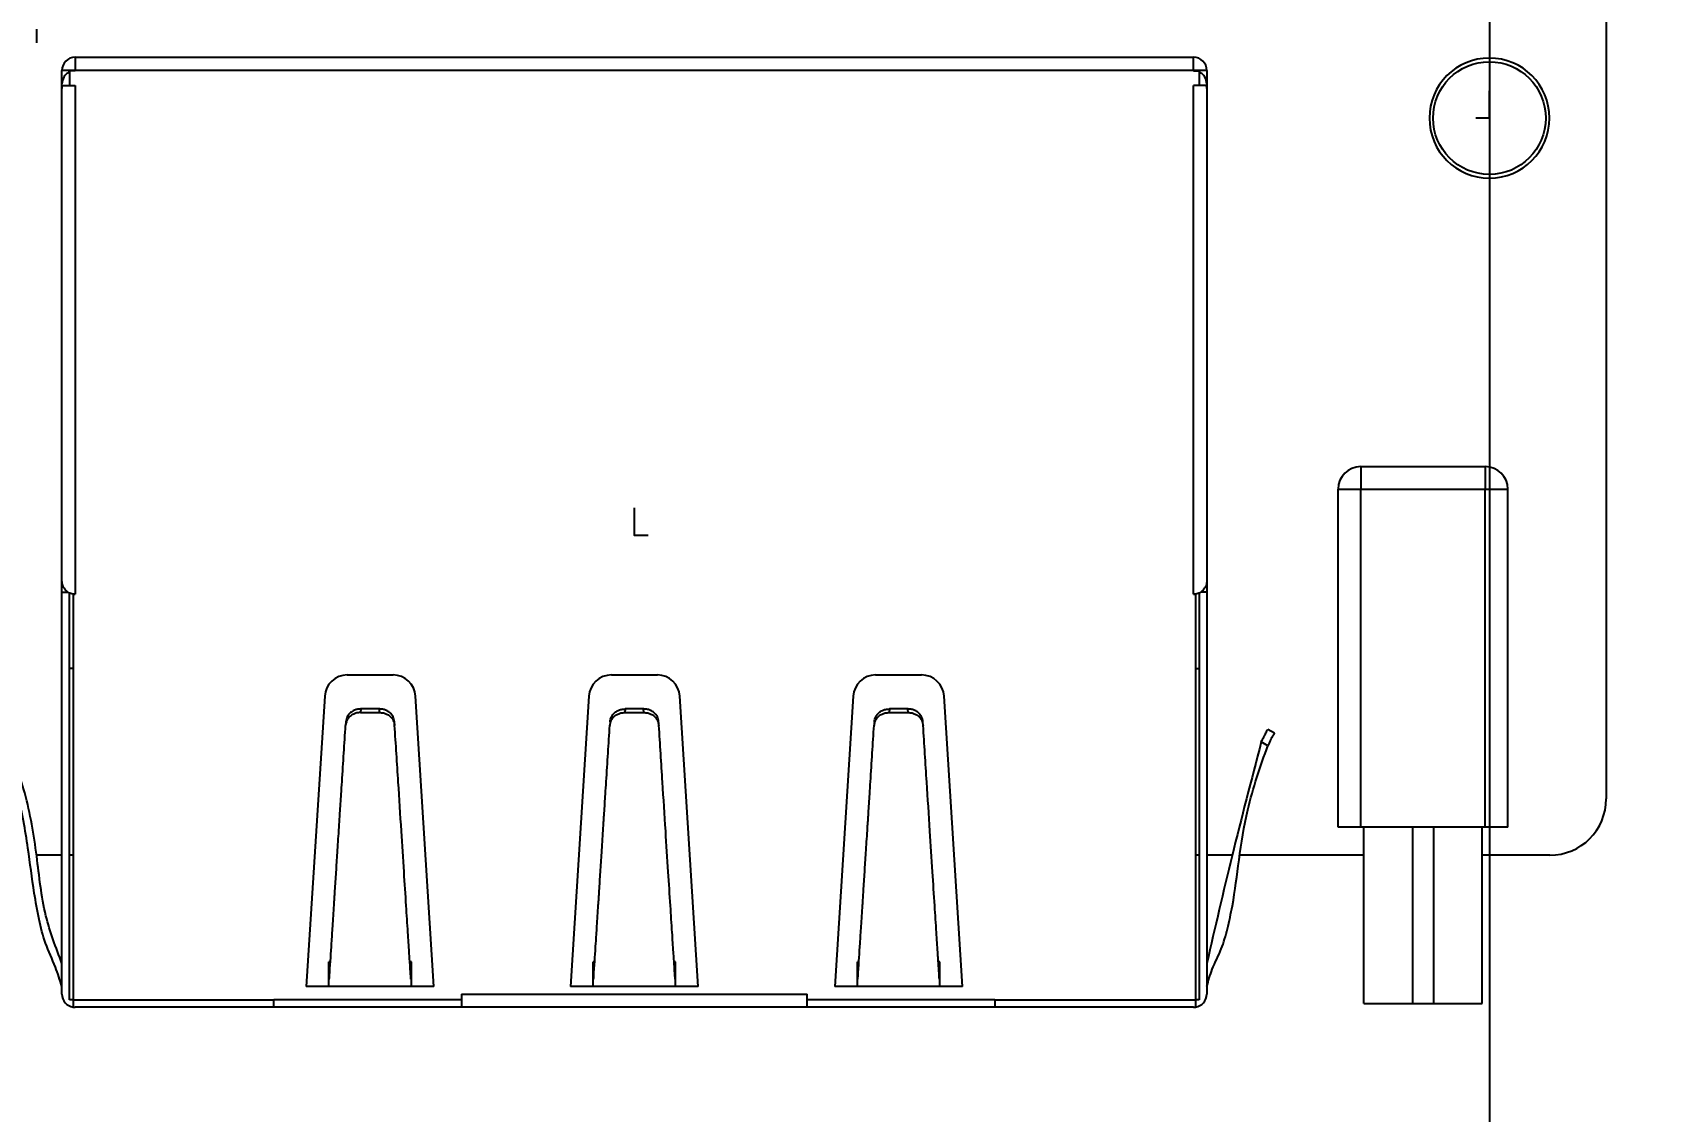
# Model space of a CAD drawing. Extents: x -34 to 51106, y -14166 to 1700.
# Drawn here: x 487.47 to 531.02, y 37.43 to 66.16 of the extents above; entities that cross this region are included whole.
import ezdxf

# ---------------------------------------------------------------- set-up
doc = ezdxf.new("R2010")
doc.units = 0
doc.layers.get('0').update_dxf_attribs({"linetype": 'CONTINUOUS'})
doc.layers.get('DEFPOINTS').update_dxf_attribs({"linetype": 'CONTINUOUS'})
doc.layers.add('РАЗМЕРЫ', color=2, linetype='CONTINUOUS')
doc.styles.add('ARIAL', font='arial.ttf', dxfattribs={"height": 3})
doc.dimstyles.new('BASA', dxfattribs={"dimtxt": 3, "dimasz": 3, "dimexe": 1.25, "dimexo": 0, "dimgap": 0, "dimtad": 0, "dimjust": 4, "dimtoh": 1, "dimdec": 1, "dimtxsty": 'ARIAL', "dimblk1": 'DOTSMALL', "dimblk2": 'OPEN', "dimsah": 1, "dimcen": 2.5, "dimclrd": 256, "dimclre": 256, "dimclrt": 256, "dimazin": 3, "dimtfac": 1, "dimtdec": 1, "dimtmove": 0, "dimatfit": 3})

# ---------------------------------------------------------------- blocks, each defined once
blk = doc.blocks.new('_DOTSMALL')
at = {"color": 0, "linetype": 'BYBLOCK', "const_width": 0.5}
blk.add_lwpolyline([(-0.0625, 0, 1), (0.0625, 0, 1)], format="xyb", close=True, dxfattribs=at)
blk = doc.blocks.new('_OPEN')
at = {"color": 0, "linetype": 'BYBLOCK'}
for p, q in [((-1, 0.167), (0, 0)), ((-1, -0.167), (0, 0)), ((0, 0), (-1, 0))]:
    blk.add_line(p, q, dxfattribs=at)
blk = doc.blocks.new('*D303')
at = {"layer": 'DEFPOINTS', "color": 0}
for p in [(526.284, 113.093), (273.284, 25.089), (526.284, -22.397)]:
    blk.add_point(p, dxfattribs=at)
at = {"layer": 'РАЗМЕРЫ'}
for p, q in [((526.284, 113.093), (526.284, -23.647)), ((273.284, 25.089), (273.284, -23.647)), ((273.284, -22.397), (523.284, -22.397))]:
    blk.add_line(p, q, dxfattribs=at)
at = {"layer": 'РАЗМЕРЫ', "xscale": 3, "yscale": 3, "zscale": 3, "rotation": 180}
blk.add_blockref('_DOTSMALL', (273.284, -22.397), dxfattribs=at)
at = {"layer": 'РАЗМЕРЫ', "xscale": 3, "yscale": 3, "zscale": 3}
blk.add_blockref('_OPEN', (526.284, -22.397), dxfattribs=at)
at = {"layer": 'РАЗМЕРЫ', "insert": (526.284, -31.034), "char_height": 3, "attachment_point": 5, "rotation": 90, "style": 'ARIAL'}
blk.add_mtext('253±0,2', dxfattribs=at)
blk = doc.blocks.new('*D301')
at = {"layer": 'DEFPOINTS', "color": 0}
for p in [(548.284, 191.056), (273.284, 25.089), (548.284, -22.397)]:
    blk.add_point(p, dxfattribs=at)
at = {"layer": 'РАЗМЕРЫ'}
for p, q in [((548.284, 191.056), (548.284, -23.647)), ((273.284, 25.089), (273.284, -23.647)), ((273.284, -22.397), (545.284, -22.397))]:
    blk.add_line(p, q, dxfattribs=at)
at = {"layer": 'РАЗМЕРЫ', "xscale": 3, "yscale": 3, "zscale": 3, "rotation": 180}
blk.add_blockref('_DOTSMALL', (273.284, -22.397), dxfattribs=at)
at = {"layer": 'РАЗМЕРЫ', "xscale": 3, "yscale": 3, "zscale": 3}
blk.add_blockref('_OPEN', (548.284, -22.397), dxfattribs=at)
at = {"layer": 'РАЗМЕРЫ', "insert": (548.284, -31.034), "char_height": 3, "attachment_point": 5, "rotation": 90, "style": 'ARIAL'}
blk.add_mtext('275±0,2', dxfattribs=at)
blk = doc.blocks.new('*D308')
at = {"layer": 'DEFPOINTS', "color": 0}
for p in [(526.284, 113.093), (565.307, 113.093), (543.284, 15.089)]:
    blk.add_point(p, dxfattribs=at)
at = {"layer": 'РАЗМЕРЫ'}
for p, q in [((526.284, 113.093), (566.557, 113.093)), ((565.307, 15.089), (565.307, 110.093)), ((543.284, 15.089), (566.557, 15.089))]:
    blk.add_line(p, q, dxfattribs=at)
at = {"layer": 'РАЗМЕРЫ', "xscale": 3, "yscale": 3, "zscale": 3}
for name, p, rotation in [('_OPEN', (565.307, 113.093), 90), ('_DOTSMALL', (565.307, 15.089), 270)]:
    blk.add_blockref(name, p, dxfattribs=dict(at, rotation=rotation))
at = {"layer": 'РАЗМЕРЫ', "insert": (572.753, 113.093), "char_height": 3, "attachment_point": 5, "style": 'ARIAL'}
blk.add_mtext('98±0,2', dxfattribs=at)

msp = doc.modelspace()

# ---------------------------------------------------------------- linework, layer by layer
for p, q in [((529.3941, 117.7509), (529.3941, 45.7509)), ((487.5741, 66.2509), (487.5741, 65.8861)), ((488.6041, 65.5009), (488.6041, 65.1509)), ((488.6041, 65.5009), (518.4041, 65.5009)), ((518.4041, 65.1509), (518.4041, 65.5009)), ((488.2541, 64.7923), (488.2541, 65.1509)), ((488.6041, 65.1509), (488.2541, 65.1509)), ((488.4541, 65.1423), (488.4541, 64.7509)), ((488.6041, 65.1423), (488.4541, 65.1423)), ((488.6041, 65.1509), (488.6041, 65.1423)), ((518.4041, 65.1509), (488.6041, 65.1509)), ((518.4041, 65.1423), (518.4041, 65.1509)), ((518.7541, 65.1509), (518.4041, 65.1509)), ((518.4041, 65.1423), (518.5541, 65.1423)), ((518.5541, 65.1423), (518.5541, 64.7509)), ((518.7541, 65.1509), (518.7541, 64.7923)), ((488.2541, 64.6509), (488.2541, 64.7923)), ((488.2541, 64.6509), (488.2687, 64.7509)), ((488.2541, 51.5509), (488.2541, 64.6509)), ((488.2687, 64.7509), (488.4541, 64.7509)), ((488.4541, 64.7509), (488.6041, 64.7509)), ((488.6041, 64.7509), (488.6041, 51.2009)), ((518.4041, 51.2009), (518.4041, 64.7509)), ((518.5541, 64.7509), (518.4041, 64.7509)), ((518.7395, 64.7509), (518.5541, 64.7509)), ((518.7395, 64.7509), (518.7541, 64.6509)), ((518.7541, 64.7923), (518.7541, 64.6509)), ((518.7541, 64.6509), (518.7541, 51.5509)), ((526.2841, 63.8809), (526.2841, 64.6103)), ((526.2841, 63.8809), (525.9194, 63.8809)), ((522.8541, 54.6009), (526.1741, 54.6009)), ((522.8541, 54.6009), (522.8541, 54.0009)), ((526.1741, 54.6009), (526.1741, 54.0009)), ((522.2541, 54.0009), (522.8541, 54.0009)), ((522.2541, 45.0009), (522.2541, 54.0009)), ((522.8541, 54.0009), (526.1741, 54.0009)), ((522.8541, 45.0009), (522.8541, 54.0009)), ((526.1741, 54.0009), (526.7741, 54.0009)), ((526.1741, 45.0009), (526.1741, 54.0009)), ((526.7741, 45.0009), (526.7741, 54.0009)), ((503.5041, 52.7759), (503.5041, 53.5053)), ((503.5041, 52.7759), (503.8688, 52.7759)), ((488.2541, 51.2594), (488.2541, 51.5509)), ((518.7541, 51.5509), (518.7541, 51.2594)), ((488.2541, 40.5509), (488.2541, 51.2594)), ((488.2541, 51.2594), (488.4153, 51.2594)), ((488.4541, 40.4009), (488.4541, 51.2594)), ((488.5541, 51.2045), (488.5541, 51.2009)), ((488.5541, 51.2009), (488.6041, 51.2009)), ((488.5541, 51.2009), (488.5541, 40.4009)), ((518.4041, 51.2009), (518.4541, 51.2009)), ((518.4541, 51.2045), (518.4541, 51.2009)), ((518.4541, 51.2009), (518.4541, 40.4009)), ((518.5541, 51.2594), (518.5541, 40.4009)), ((518.7541, 51.2594), (518.5934, 51.2594)), ((518.7541, 51.2594), (518.7541, 40.5509)), ((488.5541, 49.2259), (488.4541, 49.2259)), ((518.4541, 49.2259), (518.5541, 49.2259)), ((495.8523, 49.0509), (497.0758, 49.0509)), ((502.8923, 49.0509), (504.1158, 49.0509)), ((509.9323, 49.0509), (511.1558, 49.0509)), ((495.2535, 48.4887), (494.7641, 40.7509)), ((498.1641, 40.7509), (497.6746, 48.4887)), ((502.2935, 48.4887), (501.8041, 40.7509)), ((505.2041, 40.7509), (504.7146, 48.4887)), ((509.3335, 48.4887), (508.8441, 40.7509)), ((512.2441, 40.7509), (511.7546, 48.4887)), ((496.2173, 48.1456), (496.2112, 48.0509)), ((496.2112, 48.0509), (496.717, 48.0509)), ((496.7109, 48.1456), (496.2173, 48.1456)), ((496.717, 48.0509), (496.7109, 48.1456)), ((503.2573, 48.1456), (503.2512, 48.0509)), ((503.2512, 48.0509), (503.757, 48.0509)), ((503.7509, 48.1456), (503.2573, 48.1456)), ((503.757, 48.0509), (503.7509, 48.1456)), ((510.2973, 48.1456), (510.2912, 48.0509)), ((510.2912, 48.0509), (510.797, 48.0509)), ((510.7909, 48.1456), (510.2973, 48.1456)), ((510.797, 48.0509), (510.7909, 48.1456)), ((495.817, 47.8017), (495.8109, 47.7062)), ((497.1173, 47.7062), (497.1112, 47.8017)), ((502.857, 47.8017), (502.8509, 47.7062)), ((504.1573, 47.7062), (504.1512, 47.8017)), ((509.897, 47.8017), (509.8909, 47.7062)), ((511.1973, 47.7062), (511.1912, 47.8017)), ((520.5541, 47.5009), (520.3816, 47.6021)), ((520.3803, 47.1668), (520.207, 47.2684)), ((522.8541, 45.0009), (522.2541, 45.0009)), ((526.1741, 45.0009), (522.8541, 45.0009)), ((522.9341, 40.3009), (522.9341, 45.0009)), ((524.2341, 45.0009), (524.2341, 40.3009)), ((524.7941, 45.0009), (524.7941, 40.3009)), ((526.0941, 40.3009), (526.0941, 45.0009)), ((526.7741, 45.0009), (526.1741, 45.0009)), ((488.2541, 44.2509), (487.5762, 44.2509)), ((488.5541, 44.2509), (488.4541, 44.2509)), ((518.5541, 44.2509), (518.4541, 44.2509)), ((519.4333, 44.2509), (518.7541, 44.2509)), ((522.9341, 44.2509), (519.6366, 44.2509)), ((527.8941, 44.2509), (526.0941, 44.2509)), ((495.3641, 40.9509), (495.3641, 41.4127)), ((495.4067, 41.4127), (495.3641, 41.4127)), ((497.5641, 41.4127), (497.5214, 41.4127)), ((497.5641, 40.9509), (497.5641, 41.4127)), ((502.4041, 40.9509), (502.4041, 41.4127)), ((502.4467, 41.4127), (502.4041, 41.4127)), ((504.6041, 41.4127), (504.5614, 41.4127)), ((504.6041, 40.9509), (504.6041, 41.4127)), ((509.4441, 40.9509), (509.4441, 41.4127)), ((509.4867, 41.4127), (509.4441, 41.4127)), ((511.6441, 41.4127), (511.6014, 41.4127)), ((511.6441, 40.9509), (511.6441, 41.4127)), ((495.3641, 40.9509), (495.3771, 40.9509)), ((497.5511, 40.9509), (497.5641, 40.9509)), ((502.4041, 40.9509), (502.4171, 40.9509)), ((504.5911, 40.9509), (504.6041, 40.9509)), ((509.4441, 40.9509), (509.4571, 40.9509)), ((511.6311, 40.9509), (511.6441, 40.9509)), ((495.3641, 40.7509), (494.7641, 40.7509)), ((497.5641, 40.7509), (495.3641, 40.7509)), ((498.1641, 40.7509), (497.5641, 40.7509)), ((498.8991, 40.5509), (508.1091, 40.5509)), ((498.8991, 40.5509), (498.8991, 40.4009)), ((502.4041, 40.7509), (501.8041, 40.7509)), ((504.6041, 40.7509), (502.4041, 40.7509)), ((505.2041, 40.7509), (504.6041, 40.7509)), ((508.1091, 40.4009), (508.1091, 40.5509)), ((509.4441, 40.7509), (508.8441, 40.7509)), ((511.6441, 40.7509), (509.4441, 40.7509)), ((512.2441, 40.7509), (511.6441, 40.7509)), ((488.5541, 40.4009), (488.4541, 40.4009)), ((488.5541, 40.4009), (493.8991, 40.4009)), ((488.5541, 40.4009), (488.5541, 40.2009)), ((488.5542, 40.2009), (488.6041, 40.2009)), ((493.8991, 40.2009), (488.6041, 40.2009)), ((498.8991, 40.4009), (493.8991, 40.4009)), ((493.8991, 40.2009), (493.8991, 40.4009)), ((498.8991, 40.2009), (493.8991, 40.2009)), ((498.8991, 40.4009), (498.8991, 40.2009)), ((508.1091, 40.2009), (498.8991, 40.2009)), ((513.1091, 40.4009), (508.1091, 40.4009)), ((508.1091, 40.2009), (508.1091, 40.4009)), ((513.1091, 40.2009), (508.1091, 40.2009)), ((513.1091, 40.4009), (518.4541, 40.4009)), ((513.1091, 40.4009), (513.1091, 40.2009)), ((518.4041, 40.2009), (513.1091, 40.2009)), ((518.4041, 40.2009), (518.4538, 40.2009)), ((518.4541, 40.4009), (518.4541, 40.2009)), ((518.5541, 40.4009), (518.4541, 40.4009)), ((522.9341, 40.3009), (524.2341, 40.3009)), ((524.2341, 40.3009), (524.7941, 40.3009)), ((524.7941, 40.3009), (526.0941, 40.3009))]:
    msp.add_line(p, q)
msp.add_circle((526.2841, 63.8809), 1.5)
for centre, radius, start, end in [((488.6041, 65.1509), 0.35, 90, 180), ((518.4041, 65.1509), 0.35, 0, 90), ((526.2841, 63.8809), 1.6, 90, 270), ((526.2841, 63.8809), 1.6, 270, 90), ((522.8541, 54.0009), 0.6, 90, 180), ((526.1741, 54.0009), 0.6, 0, 90), ((495.8523, 48.4509), 0.6, 90, 176.38069), ((497.0758, 48.4509), 0.6, 3.61931, 90), ((502.8923, 48.4509), 0.6, 90, 176.38069), ((504.1158, 48.4509), 0.6, 3.61931, 90), ((509.9323, 48.4509), 0.6, 90, 176.38069), ((511.1558, 48.4509), 0.6, 3.61931, 90), ((527.8941, 45.7509), 1.5, 270, 0), ((488.6041, 40.5509), 0.35, 180, 261.84017), ((518.4041, 40.5509), 0.35, 278.1301, 0)]:
    msp.add_arc(centre, radius, start, end)
for points, knots in [([(488.4541, 65.1085), (488.4232, 65.0904), (488.3585, 65.0523), (488.2767, 64.9443), (488.2631, 64.8528), (488.2541, 64.7923)], [0, 0, 0, 0, 0.2362892, 0.4949946, 1, 1, 1, 1]), ([(518.7541, 64.7923), (518.745, 64.8528), (518.7313, 64.9441), (518.65, 65.0523), (518.5851, 65.0903), (518.5541, 65.1085)], [0, 0, 0, 0, 0.5049568, 0.7627145, 1, 1, 1, 1]), ([(488.5541, 51.2045), (488.5319, 51.2088), (488.4871, 51.2177), (488.4031, 51.2574), (488.324, 51.3306), (488.2634, 51.4365), (488.2573, 51.5118), (488.2541, 51.5509)], [0, 0, 0, 0, 0.111267, 0.2252442, 0.4843054, 0.7322946, 1, 1, 1, 1]), ([(518.7541, 51.5509), (518.7508, 51.512), (518.7445, 51.4368), (518.6844, 51.3309), (518.6056, 51.2573), (518.5215, 51.2177), (518.4764, 51.2089), (518.4541, 51.2045)], [0, 0, 0, 0, 0.2661701, 0.5155255, 0.7736512, 0.8878834, 1, 1, 1, 1]), ([(488.6041, 51.2009), (488.5947, 51.2011), (488.5779, 51.2014), (488.5614, 51.2035), (488.5541, 51.2045)], [0, 0, 0, 0, 0.559837, 1, 1, 1, 1]), ([(518.4541, 51.2045), (518.4448, 51.2033), (518.4283, 51.2013), (518.4115, 51.201), (518.4041, 51.2009)], [0, 0, 0, 0, 0.559862, 1, 1, 1, 1]), ([(496.2112, 48.0509), (496.1758, 48.0485), (496.1117, 48.0442), (496.0169, 48.0102), (495.9209, 47.9494), (495.8358, 47.8451), (495.8191, 47.7518), (495.8109, 47.7062)], [0, 0, 0, 0, 0.1752573, 0.3172495, 0.5006734, 0.7559439, 1, 1, 1, 1]), ([(496.2173, 48.1456), (496.1817, 48.1432), (496.1174, 48.1388), (496.0227, 48.1047), (495.9269, 48.044), (495.8419, 47.9401), (495.8252, 47.8471), (495.817, 47.8017)], [0, 0, 0, 0, 0.1760507, 0.3183096, 0.5006823, 0.7563727, 1, 1, 1, 1]), ([(497.1112, 47.8017), (497.103, 47.8471), (497.0862, 47.9402), (497.0012, 48.0442), (496.9053, 48.1048), (496.8107, 48.1388), (496.7464, 48.1432), (496.7109, 48.1456)], [0, 0, 0, 0, 0.243846, 0.499865, 0.68198, 0.8240978, 1, 1, 1, 1]), ([(496.717, 48.0509), (496.7524, 48.0485), (496.8165, 48.0442), (496.9112, 48.0102), (497.0072, 47.9495), (497.0923, 47.8452), (497.1091, 47.7518), (497.1173, 47.7062)], [0, 0, 0, 0, 0.1752599, 0.3172302, 0.5005368, 0.7557962, 1, 1, 1, 1]), ([(502.8509, 47.7062), (502.8591, 47.7519), (502.8759, 47.8453), (502.9611, 47.9496), (503.0571, 48.0103), (503.1517, 48.0442), (503.2158, 48.0485), (503.2512, 48.0509)], [0, 0, 0, 0, 0.2444171, 0.4999957, 0.6830517, 0.8248847, 1, 1, 1, 1]), ([(502.857, 47.8017), (502.8652, 47.8471), (502.882, 47.9402), (502.967, 48.0442), (503.0629, 48.1048), (503.1575, 48.1388), (503.2218, 48.1432), (503.2573, 48.1456)], [0, 0, 0, 0, 0.2437483, 0.4997561, 0.6820508, 0.8241645, 1, 1, 1, 1]), ([(504.1512, 47.8017), (504.143, 47.8471), (504.1262, 47.9402), (504.0412, 48.0442), (503.9453, 48.1048), (503.8507, 48.1388), (503.7864, 48.1432), (503.7509, 48.1456)], [0, 0, 0, 0, 0.2438393, 0.4998491, 0.6819716, 0.8240934, 1, 1, 1, 1]), ([(503.757, 48.0509), (503.7924, 48.0485), (503.8565, 48.0442), (503.9512, 48.0102), (504.0472, 47.9495), (504.1323, 47.8452), (504.1491, 47.7518), (504.1573, 47.7062)], [0, 0, 0, 0, 0.17526, 0.3172305, 0.500538, 0.7557967, 1, 1, 1, 1]), ([(509.8909, 47.7062), (509.8991, 47.7519), (509.9159, 47.8453), (510.0011, 47.9496), (510.0971, 48.0103), (510.1917, 48.0442), (510.2558, 48.0485), (510.2912, 48.0509)], [0, 0, 0, 0, 0.2444171, 0.4999957, 0.6830517, 0.8248847, 1, 1, 1, 1]), ([(509.897, 47.8017), (509.9052, 47.8471), (509.922, 47.9402), (510.007, 48.0442), (510.1029, 48.1048), (510.1975, 48.1388), (510.2618, 48.1432), (510.2973, 48.1456)], [0, 0, 0, 0, 0.2437485, 0.4997559, 0.6820501, 0.824164, 1, 1, 1, 1]), ([(511.1912, 47.8017), (511.183, 47.8471), (511.1662, 47.9402), (511.0812, 48.0442), (510.9853, 48.1048), (510.8907, 48.1388), (510.8264, 48.1432), (510.7909, 48.1456)], [0, 0, 0, 0, 0.2438399, 0.4998502, 0.6819719, 0.8240936, 1, 1, 1, 1]), ([(510.797, 48.0509), (510.8324, 48.0485), (510.8965, 48.0442), (510.9912, 48.0102), (511.0872, 47.9495), (511.1723, 47.8452), (511.1891, 47.7518), (511.1973, 47.7062)], [0, 0, 0, 0, 0.17526, 0.3172304, 0.5005376, 0.7557965, 1, 1, 1, 1]), ([(495.3771, 40.9509), (495.3808, 41.0081), (495.4041, 41.3718), (495.4285, 41.7524), (495.4694, 42.3879), (495.4994, 42.856), (495.5305, 43.3404), (495.5604, 43.805), (495.5947, 44.34), (495.6201, 44.7348), (495.6426, 45.0859), (495.6634, 45.4093), (495.6897, 45.8185), (495.724, 46.3532), (495.7638, 46.9731), (495.7952, 47.4623), (495.8109, 47.7062)], [0, 0, 0, 0, 0.0251664, 0.1597648, 0.228561, 0.3115595, 0.3667272, 0.4380898, 0.511727, 0.5965272, 0.6074765, 0.6622803, 0.7351496, 0.7828903, 0.8917813, 1, 1, 1, 1]), ([(497.5511, 40.9509), (497.5474, 41.008), (497.5395, 41.1307), (497.5245, 41.3645), (497.5036, 41.6905), (497.4685, 42.2367), (497.4222, 42.9579), (497.3639, 43.8658), (497.2934, 44.9631), (497.2091, 46.2773), (497.1495, 47.2048), (497.1173, 47.7062)], [0, 0, 0, 0, 0.0248236, 0.0533551, 0.1204815, 0.2043243, 0.3093908, 0.4388897, 0.5949628, 0.7810601, 1, 1, 1, 1]), ([(502.4171, 40.9509), (502.4208, 41.0081), (502.4441, 41.3718), (502.4685, 41.7524), (502.5094, 42.3879), (502.5394, 42.856), (502.5705, 43.3404), (502.6004, 43.805), (502.6347, 44.34), (502.6601, 44.7348), (502.6826, 45.0859), (502.7034, 45.4093), (502.7297, 45.8185), (502.764, 46.3532), (502.8038, 46.9731), (502.8352, 47.4623), (502.8509, 47.7062)], [0, 0, 0, 0, 0.02516643, 0.15976477, 0.22856097, 0.31155945, 0.36672717, 0.4380898, 0.51172704, 0.59652718, 0.60747647, 0.66228034, 0.73514961, 0.7828903, 0.89178129, 1, 1, 1, 1]), ([(504.5911, 40.9509), (504.5874, 41.008), (504.5795, 41.1307), (504.5645, 41.3645), (504.5436, 41.6905), (504.5085, 42.2367), (504.4622, 42.9579), (504.4039, 43.8658), (504.3334, 44.9631), (504.2491, 46.2773), (504.1895, 47.2048), (504.1573, 47.7062)], [0, 0, 0, 0, 0.0248236, 0.0533551, 0.1204815, 0.2043243, 0.3093908, 0.4388897, 0.5949628, 0.7810601, 1, 1, 1, 1]), ([(509.4571, 40.9509), (509.4608, 41.0081), (509.4841, 41.3718), (509.5085, 41.7524), (509.5494, 42.3879), (509.5794, 42.856), (509.6105, 43.3404), (509.6404, 43.805), (509.6747, 44.34), (509.7001, 44.7348), (509.7226, 45.0859), (509.7434, 45.4093), (509.7697, 45.8185), (509.804, 46.3532), (509.8438, 46.9731), (509.8752, 47.4623), (509.8909, 47.7062)], [0, 0, 0, 0, 0.0251664, 0.1597648, 0.228561, 0.3115595, 0.3667272, 0.4380898, 0.511727, 0.5965272, 0.6074765, 0.6622803, 0.7351496, 0.7828903, 0.8917813, 1, 1, 1, 1]), ([(511.6311, 40.9509), (511.6274, 41.008), (511.6195, 41.1307), (511.6045, 41.3645), (511.5836, 41.6905), (511.5485, 42.2367), (511.5022, 42.9579), (511.4439, 43.8658), (511.3734, 44.9631), (511.2891, 46.2773), (511.2295, 47.2048), (511.1973, 47.7062)], [0, 0, 0, 0, 0.02482359, 0.05335511, 0.12048147, 0.20432427, 0.30939083, 0.43888972, 0.59496282, 0.78106014, 1, 1, 1, 1]), ([(520.207, 47.2684), (520.2282, 47.3126), (520.2716, 47.4028), (520.3247, 47.5024), (520.358, 47.5611), (520.3775, 47.5951), (520.3801, 47.5996), (520.3816, 47.6021)], [0, 0, 0, 0, 0.24492296, 0.4997358, 0.67381885, 0.81799721, 1, 1, 1, 1]), ([(520.5541, 47.5009), (520.5526, 47.4984), (520.5501, 47.494), (520.5306, 47.4601), (520.4973, 47.4013), (520.4443, 47.3014), (520.4014, 47.2111), (520.3803, 47.1668)], [0, 0, 0, 0, 0.1808698, 0.324742, 0.5006997, 0.754851, 1, 1, 1, 1]), ([(488.2541, 40.7509), (488.1998, 40.9255), (488.0771, 41.3202), (487.7978, 41.8896), (487.6331, 42.5593), (487.4851, 43.4038), (487.345, 44.5246), (487.1168, 45.8555), (486.7865, 46.7415), (486.6279, 47.1668)], [0, 0, 0, 0, 0.08249811, 0.18650809, 0.28498503, 0.39259318, 0.57385002, 0.79545669, 1, 1, 1, 1]), ([(488.2541, 41.3699), (488.094, 41.7888), (487.7421, 42.7096), (487.5958, 44.2641), (487.3356, 45.8323), (486.9686, 46.8186), (486.8012, 47.2684)], [0, 0, 0, 0, 0.2197884, 0.4830622, 0.7642801, 1, 1, 1, 1]), ([(520.207, 47.2684), (519.9422, 46.2572), (519.4294, 44.298), (518.9743, 42.3247), (518.7541, 41.3699)], [0, 0, 0, 0, 0.5161481, 1, 1, 1, 1]), ([(518.7541, 40.7509), (518.7976, 40.9062), (518.8945, 41.2524), (519.1532, 41.7363), (519.3146, 42.3099), (519.4838, 43.0994), (519.6145, 44.1649), (519.831, 45.6123), (520.1812, 46.6033), (520.3803, 47.1668)], [0, 0, 0, 0, 0.0726982, 0.1619703, 0.2460925, 0.3408101, 0.526621, 0.7308644, 1, 1, 1, 1]), ([(495.3641, 40.7509), (495.3641, 40.7885), (495.3641, 40.8552), (495.3641, 40.9219), (495.3641, 40.9509)], [0, 0, 0, 0, 0.56458028, 1, 1, 1, 1]), ([(497.5641, 40.7509), (497.5641, 40.7885), (497.5641, 40.8552), (497.5641, 40.9219), (497.5641, 40.9509)], [0, 0, 0, 0, 0.56458028, 1, 1, 1, 1]), ([(502.4041, 40.7509), (502.4041, 40.7885), (502.4041, 40.8552), (502.4041, 40.9219), (502.4041, 40.9509)], [0, 0, 0, 0, 0.5645803, 1, 1, 1, 1]), ([(504.6041, 40.7509), (504.6041, 40.7885), (504.6041, 40.8552), (504.6041, 40.9219), (504.6041, 40.9509)], [0, 0, 0, 0, 0.56458028, 1, 1, 1, 1]), ([(509.4441, 40.7509), (509.4441, 40.7885), (509.4441, 40.8552), (509.4441, 40.9219), (509.4441, 40.9509)], [0, 0, 0, 0, 0.56458028, 1, 1, 1, 1]), ([(511.6441, 40.7509), (511.6441, 40.7885), (511.6441, 40.8552), (511.6441, 40.9219), (511.6441, 40.9509)], [0, 0, 0, 0, 0.56458028, 1, 1, 1, 1])]:
    msp.add_open_spline(points, degree=3, knots=knots)
for p in [(526.2841, 63.8809), (503.5041, 52.7759)]:
    msp.add_point(p)

# ---------------------------------------------------------------- dimensions: what is measured, and where the dimension line sits
at = {"layer": 'РАЗМЕРЫ'}
for base, p2, picture, middle in [((548.2841, -22.3966), (548.2841, 191.0558), '*D301', (548.2841, -31.0341)), ((526.2842, -22.3966), (526.2842, 113.0934), '*D303', (526.2842, -31.0341))]:
    dim = msp.add_linear_dim(base=base, p1=(273.2841, 25.089), p2=p2, dimstyle='BASA', override={"dimgap": 0, "dimtol": 1, "dimlim": 0, "dimtp": 0.2, "dimtm": 0.2}, dxfattribs=at)
    dim.commit()
    dim.dimension.update_dxf_attribs({"geometry": picture, "text_midpoint": middle})
dim = msp.add_linear_dim(base=(565.307, 113.0934), p1=(543.2841, 15.089), p2=(526.2842, 113.0934), angle=90, dimstyle='BASA', override={"dimgap": 0, "dimtol": 1, "dimlim": 0, "dimtp": 0.2, "dimtm": 0.2}, dxfattribs=at)
dim.commit()
dim.dimension.update_dxf_attribs({"geometry": '*D308', "text_midpoint": (572.7534, 113.0934)})

doc.saveas('drawing.dxf')
